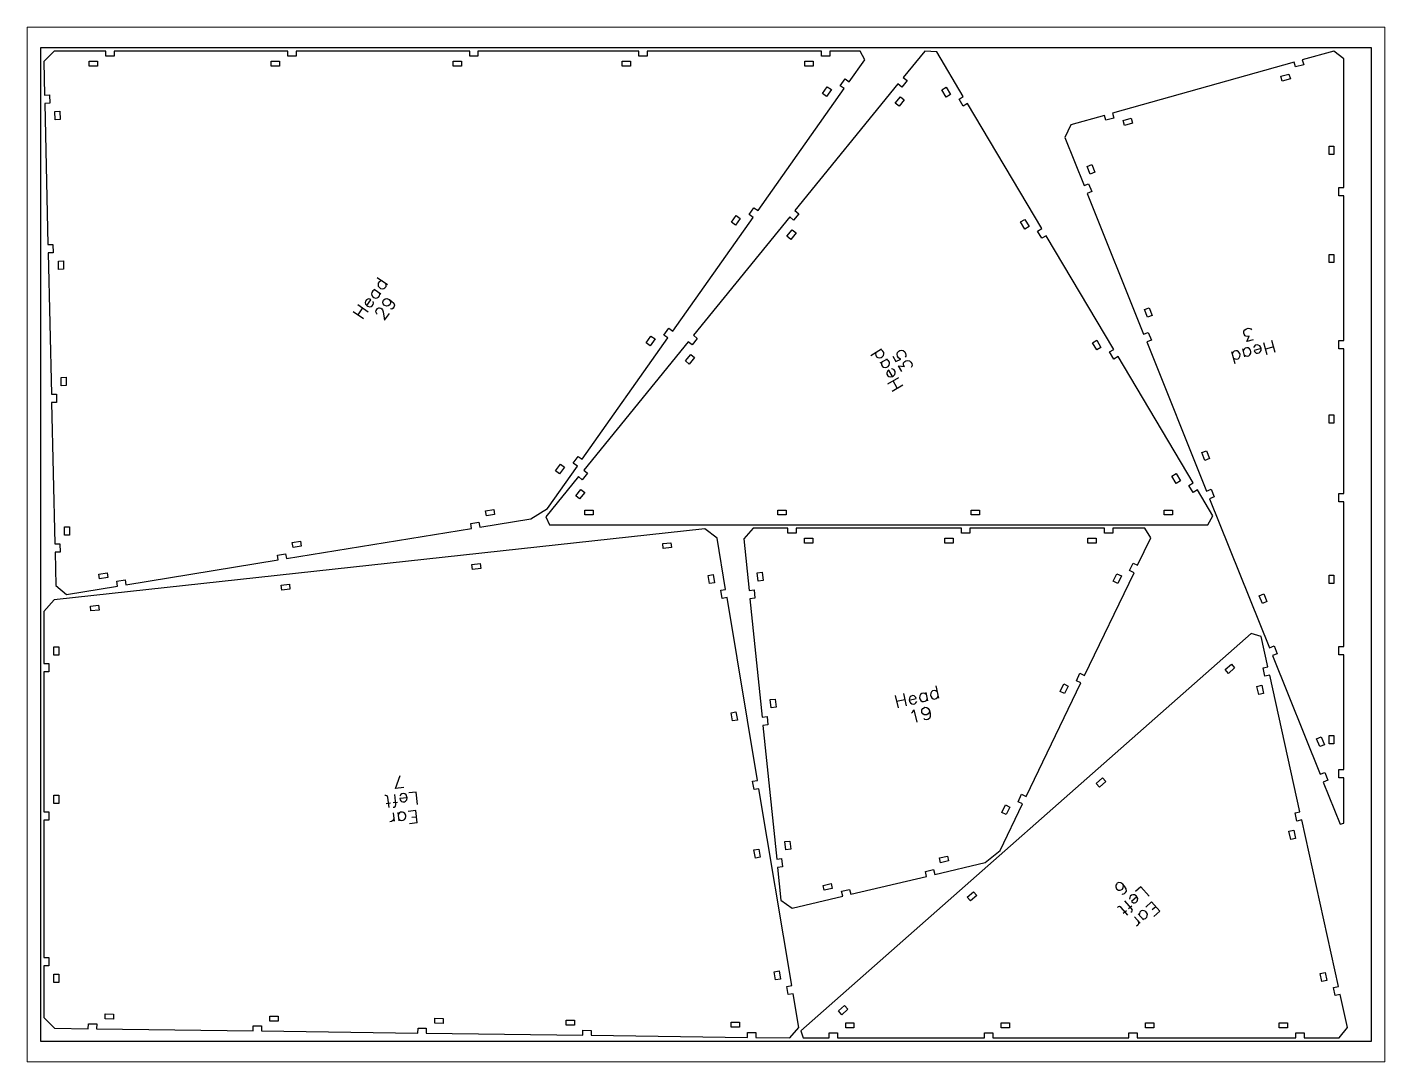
# Paper-space layout 'Layout' of a CAD drawing. Header units: millimetres, sheet in inches. Extents: x 0 to 10.5, y 0 to 8.
# The model-space entities are those that its viewports show. They can reach past a viewport. Long polylines and large blocks are cut down to what shows.
import ezdxf

# ---------------------------------------------------------------- set-up
doc = ezdxf.new("R2010")
doc.units = ezdxf.units.MM
doc.header["$MEASUREMENT"] = 0
for name, color, linetype, true_color in [('ear_left_cuts', 7, 'Continuous', 0xffffff), ('ear_left_marks', 7, 'Continuous', 0xffffff), ('head_cuts', 7, 'Continuous', 0xffffff), ('head_marks', 7, 'Continuous', 0xffffff), ('Sheet', 18, 'Continuous', 0x000000)]:
    doc.layers.add(name, color=color, linetype=linetype, true_color=true_color)

msp = doc.modelspace()

# ---------------------------------------------------------------- linework, layer by layer
at = {"layer": 'ear_left_cuts', "color": 7, "true_color": 0xffffff}
for points in [[(399.34, 307.84), (8.31, 265.2), (2, 258.16), (2, 227.01), (5, 227.01), (5, 222.01), (2, 222.01), (2, 137.84), (5, 137.84), (5, 132.84), (2, 132.84), (2, 50.4), (5, 50.4), (5, 45.4), (2, 45.4), (2, 14.25), (8.35, 7.82), (28.77, 7.55), (28.81, 10.55), (33.81, 10.48), (33.77, 7.48), (127.82, 6.25), (127.86, 9.25), (132.86, 9.18), (132.82, 6.18), (226.87, 4.94), (226.91, 7.94), (231.91, 7.88), (231.87, 4.88), (325.93, 3.64), (325.96, 6.64), (330.96, 6.57), (330.92, 3.57), (424.98, 2.34), (425.02, 5.34), (430.02, 5.27), (429.98, 2.27), (450.48, 2), (455.78, 8.18), (452.39, 28.5), (449.43, 28.01), (448.61, 32.94), (451.57, 33.44), (431.81, 151.78), (428.86, 151.29), (428.03, 156.22), (430.99, 156.71), (412.65, 266.6), (409.69, 266.11), (408.87, 271.04), (411.82, 271.54), (406.7, 302.26)], [(378.96, 299.58), (379.29, 296.6), (374.32, 296.05), (373.99, 299.04)], [(264.3, 287.08), (264.62, 284.09), (259.65, 283.55), (259.32, 286.53)], [(405.08, 275.48), (402.12, 274.99), (401.3, 279.92), (404.26, 280.41)], [(149.63, 274.57), (149.95, 271.59), (144.98, 271.05), (144.66, 274.03)], [(34.96, 262.07), (35.28, 259.09), (30.31, 258.55), (29.99, 261.53)], [(727.64, 245.12), (456.9, 6.2), (458.49, 2), (473.95, 2), (473.95, 5), (478.95, 5), (478.95, 2), (567.47, 2), (567.47, 5), (572.47, 5), (572.47, 2), (654.08, 2), (654.08, 5), (659.08, 5), (659.08, 2), (754.52, 2), (754.52, 5), (759.52, 5), (759.52, 2), (780.55, 2), (785.54, 8.2), (781.16, 28.06), (778.23, 27.41), (777.15, 32.3), (780.08, 32.94), (758.04, 132.98), (755.11, 132.34), (754.03, 137.22), (756.96, 137.87), (738.85, 220.06), (735.92, 219.42), (734.84, 224.3), (737.77, 224.95), (733.76, 243.12)], [(8, 237.01), (11, 237.01), (11, 232.01), (8, 232.01)], [(715.75, 226.62), (717.73, 224.37), (713.98, 221.07), (712, 223.32)], [(735.14, 209.01), (732.21, 208.36), (731.13, 213.24), (734.06, 213.89)], [(418.85, 193), (415.89, 192.51), (415.07, 197.44), (418.03, 197.94)], [(638.27, 158.26), (640.26, 156.01), (636.51, 152.7), (634.53, 154.95)], [(8, 147.84), (11, 147.84), (11, 142.84), (8, 142.84)], [(754.33, 121.93), (751.4, 121.28), (750.32, 126.16), (753.25, 126.81)], [(432.62, 110.53), (429.66, 110.03), (428.83, 114.97), (431.79, 115.46)], [(560.8, 89.89), (562.79, 87.64), (559.04, 84.33), (557.05, 86.58)], [(444.83, 37.38), (441.87, 36.89), (441.04, 41.82), (444, 42.31)], [(773.15, 36.53), (770.22, 35.89), (769.14, 40.77), (772.07, 41.42)], [(8, 40.4), (11, 40.4), (11, 35.4), (8, 35.4)], [(38.84, 13.42), (38.88, 16.42), (43.88, 16.35), (43.84, 13.35)], [(483.33, 21.52), (485.31, 19.27), (481.56, 15.96), (479.58, 18.21)], [(137.9, 12.11), (137.94, 15.11), (142.94, 15.05), (142.9, 12.05)], [(236.95, 10.81), (236.99, 13.81), (241.99, 13.74), (241.95, 10.74)], [(316.01, 9.77), (316.04, 12.77), (321.04, 12.7), (321, 9.7)], [(415.06, 8.47), (415.1, 11.47), (420.1, 11.4), (420.06, 8.4)], [(483.95, 8), (483.95, 11), (488.95, 11), (488.95, 8)], [(577.47, 8), (577.47, 11), (582.47, 11), (582.47, 8)], [(664.08, 8), (664.08, 11), (669.08, 11), (669.08, 8)], [(744.52, 8), (744.52, 11), (749.52, 11), (749.52, 8)]]:
    msp.add_lwpolyline(points, close=True, dxfattribs=at)
at = {"layer": 'ear_left_marks', "color": 7, "true_color": 0xffffff}
for points in [[(213.44, 151.89), (216.18, 159.74)], [(207.61, 147.74), (206.9, 147.66)], [(208.36, 147.46), (207.61, 147.74)], [(208.83, 146.43), (208.36, 147.46)], [(213.59, 142.28), (212.93, 148.32)], [(218.41, 152.44), (213.44, 151.89)], [(216.52, 148.35), (215.89, 147.56)], [(217.2, 148.78), (216.52, 148.35)], [(218.26, 148.9), (217.2, 148.78)], [(219.01, 148.62), (218.26, 148.9)], [(219.8, 147.99), (219.01, 148.62)], [(220.27, 146.96), (219.8, 147.99)], [(220.35, 146.25), (220.27, 146.96)], [(225.72, 149.71), (221.46, 149.25)], [(226.53, 142.26), (225.72, 149.71)], [(210.28, 143), (207.8, 142.73)], [(209.49, 140.4), (208.83, 146.43)], [(211.97, 140.67), (212.68, 140.75)], [(214.54, 143.46), (212.06, 143.19)], [(212.68, 140.75), (213.35, 141.18)], [(213.35, 141.18), (213.59, 142.28)], [(220.35, 146.25), (216.08, 145.79)], [(216.08, 145.79), (216.16, 145.08)], [(216.16, 145.08), (216.59, 144.41)], [(216.59, 144.41), (216.99, 144.09)], [(216.99, 144.09), (217.74, 143.81)], [(217.74, 143.81), (218.8, 143.93)], [(218.8, 143.93), (219.47, 144.36)], [(219.47, 144.36), (220.11, 145.15)], [(220.11, 145.15), (220.35, 146.25)], [(210.94, 132.01), (209.88, 131.89)], [(211.61, 132.44), (210.94, 132.01)], [(212.25, 133.23), (211.61, 132.44)], [(212.72, 132.2), (212.17, 137.17)], [(212.48, 134.33), (212.25, 133.23)], [(215.56, 132.51), (215.02, 137.48)], [(215.76, 137.2), (215.13, 136.41)], [(215.44, 133.57), (216.23, 132.94)], [(216.44, 137.63), (215.76, 137.2)], [(216.23, 132.94), (216.98, 132.66)], [(217.5, 137.75), (216.44, 137.63)], [(216.98, 132.66), (218.04, 132.78)], [(218.25, 137.47), (217.5, 137.75)], [(218.04, 132.78), (218.71, 133.21)], [(219.04, 136.84), (218.25, 137.47)], [(218.71, 133.21), (219.35, 134)], [(219.51, 135.81), (219.04, 136.84)], [(219.35, 134), (219.59, 135.1)], [(219.59, 135.1), (219.51, 135.81)], [(225.67, 138.64), (221.05, 138.14)], [(226.48, 131.19), (221.86, 130.68)], [(226.09, 134.74), (223.25, 134.43)], [(226.48, 131.19), (225.67, 138.64)], [(646.35, 93.71), (646.28, 92.7)], [(646.28, 92.7), (646.73, 91.66)], [(646.91, 94.68), (646.35, 93.71)], [(646.73, 91.66), (646.96, 91.39)], [(647.18, 94.92), (646.91, 94.68)], [(646.96, 91.39), (647.94, 90.83)], [(648.22, 95.36), (647.18, 94.92)], [(647.94, 90.83), (648.95, 90.76)], [(649.23, 95.3), (648.22, 95.36)], [(648.95, 90.76), (649.99, 91.2)], [(650.44, 94.46), (649.23, 95.3)], [(649.99, 91.2), (650.25, 91.44)], [(650.25, 91.44), (650.82, 92.42)], [(651.62, 93.13), (650.44, 94.46)], [(650.88, 93.42), (650.44, 94.46)], [(650.82, 92.42), (650.88, 93.42)], [(652.54, 91.55), (651.62, 93.13)], [(652.14, 89.3), (652.71, 90.27)], [(652.71, 90.27), (652.54, 91.55)], [(661.42, 92.82), (658.21, 89.98)], [(666.39, 87.19), (661.42, 92.82)], [(649.83, 88.68), (650.57, 88.38)], [(650.57, 88.38), (651.61, 88.82)], [(651.61, 88.82), (652.14, 89.3)], [(655.8, 79.76), (651.78, 84.31)], [(654.7, 86.41), (654.63, 85.4)], [(655, 87.15), (654.7, 86.41)], [(655.8, 87.85), (655, 87.15)], [(656.57, 88.06), (655.8, 87.85)], [(659.03, 86.89), (655.82, 84.06)], [(655.82, 84.06), (656.29, 83.52)], [(656.29, 83.52), (657.03, 83.22)], [(657.58, 88), (656.57, 88.06)], [(657.03, 83.22), (657.53, 83.19)], [(657.53, 83.19), (658.3, 83.4)], [(658.56, 87.43), (657.58, 88)], [(658.3, 83.4), (659.11, 84.11)], [(659.03, 86.89), (658.56, 87.43)], [(659.47, 85.85), (659.03, 86.89)], [(659.11, 84.11), (659.41, 84.85)], [(659.41, 84.85), (659.47, 85.85)], [(667.76, 83.74), (664.28, 80.67)], [(672.73, 78.12), (667.76, 83.74)], [(647.77, 80.77), (647.23, 80.29)], [(648.54, 80.97), (647.77, 80.77)], [(649.51, 80.4), (648.54, 80.97)], [(653.53, 75.85), (649.51, 80.4)], [(652.68, 78.43), (650.81, 76.78)], [(655.89, 81.27), (654.02, 79.62)], [(655.41, 77.5), (655.94, 77.98)], [(656.24, 78.72), (655.8, 79.76)], [(655.94, 77.98), (656.24, 78.72)], [(660.9, 71.01), (657.59, 74.76)], [(663.04, 72.9), (659.73, 76.65)], [(660.5, 76.86), (660.44, 75.85)], [(660.8, 77.6), (660.5, 76.86)], [(661.61, 78.31), (660.8, 77.6)], [(662.38, 78.51), (661.61, 78.31)], [(662.33, 73.71), (663.34, 73.64)], [(663.39, 78.45), (662.38, 78.51)], [(663.34, 73.64), (664.11, 73.85)], [(664.36, 77.88), (663.39, 78.45)], [(664.11, 73.85), (664.91, 74.56)], [(664.83, 77.35), (664.36, 77.88)], [(665.28, 76.31), (664.83, 77.35)], [(664.91, 74.56), (665.21, 75.3)], [(665.21, 75.3), (665.28, 76.31)], [(670.36, 80.8), (668.22, 78.91)], [(672.73, 78.12), (669.25, 75.05)], [(659.56, 69.83), (658.75, 69.12)], [(659.48, 72.62), (659.92, 71.58)], [(659.86, 70.57), (659.56, 69.83)], [(659.92, 71.58), (659.86, 70.57)]]:
    msp.add_lwpolyline(points, dxfattribs=at)
at = {"layer": 'head_cuts', "color": 7, "true_color": 0xffffff}
for points in [[(304.72, 320.22), (322.71, 345.65), (320.26, 347.38), (323.14, 351.47), (325.59, 349.73), (377.16, 422.64), (374.71, 424.38), (377.6, 428.46), (380.05, 426.73), (428.39, 495.07), (425.94, 496.81), (428.83, 500.89), (431.28, 499.16), (483.12, 572.46), (480.67, 574.19), (483.56, 578.27), (486.01, 576.54), (495.4, 589.82), (492.71, 595), (474.35, 595), (474.35, 592), (469.35, 592), (469.35, 595), (364.62, 595), (364.62, 592), (359.62, 592), (359.62, 595), (262.96, 595), (262.96, 592), (257.96, 592), (257.96, 595), (153.66, 595), (153.66, 592), (148.66, 592), (148.66, 595), (44.35, 595), (44.35, 592), (39.35, 592), (39.35, 595), (8.2, 595), (2, 588.65), (2.46, 568.57), (5.46, 568.64), (5.57, 563.64), (2.58, 563.57), (4.52, 478.68), (7.52, 478.75), (7.64, 473.75), (4.64, 473.68), (6.58, 388.78), (9.58, 388.85), (9.7, 383.85), (6.7, 383.79), (8.65, 298.89), (11.65, 298.96), (11.76, 293.96), (8.76, 293.89), (9.22, 273.78), (15.63, 268.45), (46.38, 273.47), (45.9, 276.43), (50.83, 277.24), (51.31, 274.28), (142.87, 289.22), (142.39, 292.18), (147.32, 292.99), (147.81, 290.03), (259.11, 308.19), (258.62, 311.15), (263.56, 311.96), (264.04, 309), (294.78, 314.01)], [(34.35, 589), (34.35, 586), (29.35, 586), (29.35, 589)], [(143.66, 589), (143.66, 586), (138.66, 586), (138.66, 589)], [(252.96, 589), (252.96, 586), (247.96, 586), (247.96, 589)], [(704.66, 315.68), (695.38, 331.26), (692.81, 329.73), (690.25, 334.03), (692.83, 335.56), (647.66, 411.43), (645.09, 409.9), (642.53, 414.2), (645.11, 415.73), (604.45, 484.02), (601.88, 482.49), (599.32, 486.79), (601.9, 488.32), (557.2, 563.41), (554.63, 561.87), (552.07, 566.17), (554.65, 567.7), (538.71, 594.47), (531.46, 595), (518.53, 579.12), (520.86, 577.22), (517.7, 573.35), (515.37, 575.24), (453.45, 499.17), (455.78, 497.27), (452.62, 493.39), (450.29, 495.29), (392.46, 424.24), (394.79, 422.35), (391.63, 418.47), (389.31, 420.37), (326.49, 343.19), (328.81, 341.29), (325.66, 337.42), (323.33, 339.31), (303.66, 315.15), (306.01, 310.23), (701.56, 310.23)], [(354.62, 589), (354.62, 586), (349.62, 586), (349.62, 589)], [(464.35, 589), (464.35, 586), (459.35, 586), (459.35, 589)], [(777.33, 595), (758.39, 589.68), (759.21, 586.8), (754.39, 585.45), (753.58, 588.33), (644.3, 557.66), (645.11, 554.77), (640.3, 553.42), (639.49, 556.31), (619.36, 550.66), (615.61, 543.05), (627.21, 514.14), (629.99, 515.26), (631.86, 510.62), (629.07, 509.5), (663.04, 424.82), (665.82, 425.94), (667.68, 421.3), (664.9, 420.18), (700.82, 330.62), (703.61, 331.74), (705.47, 327.1), (702.68, 325.98), (738.61, 236.42), (741.39, 237.54), (743.25, 232.9), (740.47, 231.78), (769.08, 160.43), (771.87, 161.55), (773.73, 156.91), (770.95, 155.79), (781.08, 130.53), (783.44, 130.98), (783.44, 158.21), (780.44, 158.21), (780.44, 163.21), (783.44, 163.21), (783.44, 232.16), (780.44, 232.16), (780.44, 237.16), (783.44, 237.16), (783.44, 324.13), (780.44, 324.13), (780.44, 329.13), (783.44, 329.13), (783.44, 416.1), (780.44, 416.1), (780.44, 421.1), (783.44, 421.1), (783.44, 508.08), (780.44, 508.08), (780.44, 513.08), (783.44, 513.08), (783.44, 590.37)], [(750.39, 581.21), (751.2, 578.32), (746.38, 576.97), (745.57, 579.85)], [(472.45, 567.76), (470, 569.49), (472.88, 573.57), (475.33, 571.84)], [(546.93, 568.93), (544.36, 567.39), (541.8, 571.69), (544.38, 573.23)], [(516.87, 567.57), (519.2, 565.68), (516.04, 561.8), (513.71, 563.7)], [(8.69, 558.71), (11.69, 558.78), (11.8, 553.78), (8.8, 553.71)], [(655.55, 554.59), (656.36, 551.7), (651.55, 550.35), (650.73, 553.24)], [(777.44, 532.87), (774.44, 532.87), (774.44, 537.87), (777.44, 537.87)], [(629.06, 525.66), (631.84, 526.78), (633.7, 522.13), (630.92, 521.02)], [(417.72, 490.38), (415.27, 492.11), (418.15, 496.19), (420.6, 494.46)], [(594.18, 489.55), (591.61, 488.01), (589.05, 492.31), (591.63, 493.85)], [(451.79, 487.62), (454.12, 485.73), (450.96, 481.85), (448.63, 483.74)], [(10.75, 468.82), (13.75, 468.89), (13.86, 463.89), (10.86, 463.82)], [(777.44, 467.85), (774.44, 467.85), (774.44, 472.85), (777.44, 472.85)], [(663.54, 439.68), (666.33, 440.79), (668.19, 436.15), (665.4, 435.04)], [(366.49, 417.95), (364.04, 419.68), (366.93, 423.76), (369.38, 422.03)], [(637.39, 416.96), (634.81, 415.42), (632.26, 419.72), (634.83, 421.26)], [(390.8, 412.7), (393.13, 410.81), (389.97, 406.93), (387.65, 408.82)], [(12.35, 398.92), (15.35, 398.99), (15.47, 393.99), (12.47, 393.92)], [(777.44, 371.48), (774.44, 371.48), (774.44, 376.48), (777.44, 376.48)], [(698.03, 353.69), (700.82, 354.81), (702.68, 350.17), (699.89, 349.05)], [(312.03, 340.95), (309.58, 342.69), (312.47, 346.77), (314.92, 345.04)], [(685.11, 336.79), (682.54, 335.25), (679.98, 339.55), (682.56, 341.08)], [(324.83, 331.64), (327.15, 329.75), (324, 325.87), (321.67, 327.77)], [(268.01, 315.72), (267.53, 318.68), (272.46, 319.49), (272.94, 316.53)], [(327.16, 316.23), (327.16, 319.23), (332.16, 319.23), (332.16, 316.23)], [(443.24, 316.23), (443.24, 319.23), (448.24, 319.23), (448.24, 316.23)], [(559.32, 316.23), (559.32, 319.23), (564.32, 319.23), (564.32, 316.23)], [(675.41, 316.23), (675.41, 319.23), (680.41, 319.23), (680.41, 316.23)], [(14.42, 309.02), (17.41, 309.09), (17.53, 304.09), (14.53, 304.03)], [(451.84, 80.02), (482.16, 87.18), (481.47, 90.1), (486.33, 91.25), (487.02, 88.33), (532.59, 99.1), (531.9, 102.02), (536.76, 103.17), (537.45, 100.25), (567.77, 107.41), (576.71, 114.59), (590.25, 142.65), (587.54, 143.95), (589.72, 148.45), (592.42, 147.15), (625.31, 215.31), (622.61, 216.61), (624.78, 221.11), (627.49, 219.81), (657.26, 281.49), (654.56, 282.8), (656.73, 287.3), (659.43, 286), (667.4, 302.51), (663.81, 308.23), (644.48, 308.23), (644.48, 305.23), (639.48, 305.23), (639.48, 308.23), (558.59, 308.23), (558.59, 305.23), (553.59, 305.23), (553.59, 308.23), (454.12, 308.23), (454.12, 305.23), (449.12, 305.23), (449.12, 308.23), (428.38, 308.23), (422.68, 301.91), (425.87, 270.92), (428.85, 271.23), (429.36, 266.26), (426.38, 265.95), (433.7, 194.79), (436.68, 195.1), (437.2, 190.13), (434.21, 189.82), (442.48, 109.47), (445.46, 109.78), (445.98, 104.8), (442.99, 104.5), (445.01, 84.87)], [(464.12, 302.23), (464.12, 299.23), (459.12, 299.23), (459.12, 302.23)], [(548.59, 302.23), (548.59, 299.23), (543.59, 299.23), (543.59, 302.23)], [(634.48, 302.23), (634.48, 299.23), (629.48, 299.23), (629.48, 302.23)], [(151.78, 296.75), (151.29, 299.71), (156.23, 300.52), (156.71, 297.56)], [(35.54, 277.78), (35.06, 280.74), (39.99, 281.55), (40.48, 278.59)], [(430.81, 281.49), (433.79, 281.79), (434.31, 276.82), (431.32, 276.51)], [(647.51, 275.1), (644.81, 276.4), (646.98, 280.9), (649.68, 279.6)], [(777.44, 275.11), (774.44, 275.11), (774.44, 280.11), (777.44, 280.11)], [(732.52, 267.71), (735.3, 268.83), (737.16, 264.19), (734.38, 263.07)], [(615.56, 208.91), (612.86, 210.21), (615.03, 214.71), (617.74, 213.41)], [(438.64, 205.36), (441.63, 205.66), (442.14, 200.69), (439.16, 200.38)], [(767.01, 181.73), (769.79, 182.85), (771.65, 178.21), (768.87, 177.09)], [(777.44, 178.75), (774.44, 178.75), (774.44, 183.75), (777.44, 183.75)], [(580.5, 136.25), (577.79, 137.55), (579.97, 142.06), (582.67, 140.75)], [(447.42, 120.03), (450.41, 120.34), (450.92, 115.36), (447.94, 115.06)], [(540.94, 107.24), (540.25, 110.16), (545.11, 111.31), (545.8, 108.39)], [(471.04, 90.72), (470.35, 93.64), (475.22, 94.79), (475.91, 91.87)]]:
    msp.add_lwpolyline(points, close=True, dxfattribs=at)
at = {"layer": 'head_marks', "color": 7, "true_color": 0xffffff}
for points in [[(202.39, 459.01), (208.52, 454.67)], [(199.07, 449.98), (198.95, 449.19)], [(198.95, 449.19), (199.12, 448.2)], [(199.69, 450.86), (199.07, 449.98)], [(200.39, 451.23), (199.69, 450.86)], [(201.39, 451.41), (200.39, 451.23)], [(200.51, 452.02), (204.59, 449.14)], [(202.99, 455.52), (202.87, 454.73)], [(202.87, 454.73), (203.04, 453.74)], [(203.61, 456.4), (202.99, 455.52)], [(203.04, 453.74), (203.71, 452.83)], [(204.31, 456.77), (203.61, 456.4)], [(203.71, 452.83), (204.29, 452.41)], [(203.89, 448.76), (203.72, 449.75)], [(204.29, 452.41), (205.37, 452.09)], [(205.31, 456.94), (204.31, 456.77)], [(205.37, 452.09), (206.37, 452.26)], [(206.37, 452.26), (207.07, 452.63)], [(207.07, 452.63), (207.69, 453.51)], [(207.81, 454.3), (207.64, 455.29)], [(207.69, 453.51), (207.81, 454.3)], [(190.84, 442.68), (196.96, 438.35)], [(195.36, 444.74), (195.23, 443.95)], [(195.23, 443.95), (195.4, 442.95)], [(195.97, 445.61), (195.36, 444.74)], [(195.4, 442.95), (196.07, 442.04)], [(196.68, 445.99), (195.97, 445.61)], [(196.07, 442.04), (198.55, 445.54)], [(196.07, 442.04), (196.66, 441.63)], [(196.66, 441.63), (197.74, 441.3)], [(197.18, 446.07), (196.68, 445.99)], [(197.97, 445.95), (197.18, 446.07)], [(197.74, 441.3), (198.73, 441.47)], [(198.55, 445.54), (197.97, 445.95)], [(198.73, 441.47), (199.44, 441.85)], [(199.12, 448.2), (199.79, 447.29)], [(199.44, 441.85), (200.06, 442.72)], [(199.79, 447.29), (200.37, 446.88)], [(200.18, 443.51), (200.01, 444.51)], [(200.06, 442.72), (200.18, 443.51)], [(200.37, 446.88), (201.45, 446.55)], [(201.45, 446.55), (202.45, 446.72)], [(202.45, 446.72), (203.15, 447.09)], [(203.15, 447.09), (203.77, 447.97)], [(203.31, 440.64), (203.8, 440.72)], [(203.77, 447.97), (203.89, 448.76)], [(203.8, 440.72), (204.59, 440.6)], [(205.78, 444.14), (206.11, 445.22)], [(205.95, 443.14), (205.78, 444.14)], [(206.62, 442.23), (205.95, 443.14)], [(206.11, 445.22), (206.32, 445.51)], [(206.32, 445.51), (207.23, 446.18)], [(206.91, 442.03), (206.62, 442.23)], [(207.99, 441.7), (206.91, 442.03)], [(207.23, 446.18), (208.22, 446.35)], [(208.99, 441.87), (207.99, 441.7)], [(208.22, 446.35), (209.6, 445.81)], [(209.9, 442.54), (208.99, 441.87)], [(209.6, 445.81), (210.26, 444.9)], [(209.6, 445.81), (211.05, 444.78)], [(210.11, 442.83), (209.9, 442.54)], [(210.43, 443.91), (210.11, 442.83)], [(210.26, 444.9), (210.43, 443.91)], [(211.05, 444.78), (212.3, 443.46)], [(212.44, 441.18), (212.03, 440.59)], [(212.3, 443.46), (212.77, 442.26)], [(212.77, 442.26), (212.44, 441.18)], [(187.95, 438.6), (194.07, 434.27)], [(190.86, 436.54), (193.75, 440.62)], [(201.66, 438.31), (201.78, 439.1)], [(201.74, 437.81), (201.66, 438.31)], [(202.12, 437.11), (201.74, 437.81)], [(201.78, 439.1), (202.6, 440.26)], [(202.41, 436.9), (202.12, 437.11)], [(202.6, 440.26), (203.31, 440.64)], [(204.59, 440.6), (205.18, 440.19)], [(205.18, 440.19), (205.55, 439.49)], [(205.55, 439.49), (206.02, 438.28)], [(206.02, 438.28), (206.87, 433.31)], [(206.87, 433.31), (209.76, 437.39)], [(211.11, 439.93), (210.33, 440.05)], [(212.03, 440.59), (211.11, 439.93)], [(723.28, 425.49), (723.34, 426.62)], [(723.48, 424.8), (723.28, 425.49)], [(723.34, 426.62), (723.83, 427.5)], [(724.11, 423.87), (723.48, 424.8)], [(723.83, 427.5), (724.77, 428.13)], [(724.77, 428.13), (725.8, 428.42)], [(725.8, 428.42), (726.93, 428.37)], [(726.93, 428.37), (727.37, 428.12)], [(727.37, 428.12), (727.9, 427.53)], [(723.96, 416.48), (723.37, 415.95)], [(724.99, 416.77), (723.96, 416.48)], [(724.55, 423.62), (724.11, 423.87)], [(725.33, 423.47), (724.55, 423.62)], [(725.77, 416.62), (724.99, 416.77)], [(725.08, 420.43), (726.37, 423.76)], [(728.86, 421.49), (725.08, 420.43)], [(726.37, 423.76), (725.33, 423.47)], [(726.65, 416.13), (725.77, 416.62)], [(729.56, 417.68), (729.06, 416.8)], [(733.67, 416.24), (729.54, 415.08)], [(730.15, 418.22), (729.56, 417.68)], [(731.18, 418.51), (730.15, 418.22)], [(731.96, 418.36), (731.18, 418.51)], [(732.84, 417.86), (731.96, 418.36)], [(733.48, 416.93), (732.84, 417.86)], [(733.67, 416.24), (733.48, 416.93)], [(733.62, 415.11), (733.67, 416.24)], [(737.33, 412.45), (735.31, 419.67)], [(741.18, 417.24), (736.37, 415.88)], [(742.15, 413.8), (740.12, 421.02)], [(499.13, 412.14), (505.57, 415.98)], [(502.2, 413.97), (501.95, 412.99)], [(501.95, 412.99), (502.01, 412.2)], [(502.01, 412.2), (502.55, 411.28)], [(502.55, 411.28), (503.23, 410.84)], [(503.23, 410.84), (504.2, 410.6)], [(504.2, 410.6), (505.31, 410.84)], [(505.63, 415.18), (504.65, 415.43)], [(504.75, 407.59), (509.04, 410.15)], [(505.31, 410.84), (505.92, 411.2)], [(505.67, 408.14), (505.42, 407.16)], [(506.3, 414.75), (505.63, 415.18)], [(505.92, 411.2), (506.66, 412.06)], [(506.85, 413.83), (506.3, 414.75)], [(506.66, 412.06), (506.91, 413.04)], [(506.91, 413.04), (506.85, 413.83)], [(509.1, 409.35), (508.12, 409.6)], [(509.77, 408.92), (509.1, 409.35)], [(510.32, 408), (509.77, 408.92)], [(510.38, 407.21), (510.32, 408)], [(512.23, 411.63), (514.06, 408.56)], [(514.06, 408.56), (517, 409.9)], [(514.87, 412.79), (515.12, 413.77)], [(515.11, 411.68), (514.87, 412.79)], [(515.66, 410.76), (515.11, 411.68)], [(515.12, 413.77), (515.86, 414.62)], [(516.51, 410.03), (515.66, 410.76)], [(515.86, 414.62), (516.47, 414.99)], [(516.47, 414.99), (517.57, 415.23)], [(517, 409.9), (516.51, 410.03)], [(517.57, 415.23), (518.55, 414.98)], [(518.55, 414.98), (519.41, 414.24)], [(518.77, 407.63), (519.51, 408.48)], [(519.41, 414.24), (519.96, 413.32)], [(519.51, 408.48), (520.12, 408.85)], [(520.07, 411.73), (519.64, 411.06)], [(519.96, 413.32), (520.2, 412.22)], [(520.2, 412.22), (520.07, 411.73)], [(520.12, 408.85), (521.23, 409.09)], [(521.23, 409.09), (522.21, 408.84)], [(522.21, 408.84), (523.06, 408.1)], [(523.06, 408.1), (523.61, 407.18)], [(718.08, 407.04), (716.05, 414.26)], [(716.83, 414.11), (716.34, 413.23)], [(717.42, 414.65), (716.83, 414.11)], [(717.11, 410.48), (717.99, 409.99)], [(718.46, 414.94), (717.42, 414.65)], [(717.99, 409.99), (718.78, 409.83)], [(719.24, 414.79), (718.46, 414.94)], [(718.78, 409.83), (719.81, 410.12)], [(720.12, 414.29), (719.24, 414.79)], [(719.81, 410.12), (720.4, 410.66)], [(720.75, 413.36), (720.12, 414.29)], [(720.4, 410.66), (720.89, 411.54)], [(720.95, 412.67), (720.75, 413.36)], [(720.89, 411.54), (720.95, 412.67)], [(723.93, 411.28), (722.58, 416.1)], [(723.37, 415.95), (722.87, 415.06)], [(723.64, 412.31), (724.52, 411.82)], [(724.52, 411.82), (725.31, 411.67)], [(725.31, 411.67), (726.34, 411.96)], [(726.34, 411.96), (726.93, 412.49)], [(727.29, 415.19), (726.65, 416.13)], [(726.93, 412.49), (727.43, 413.38)], [(727.48, 414.5), (727.29, 415.19)], [(727.43, 413.38), (727.48, 414.5)], [(729.54, 415.08), (729.74, 414.39)], [(729.74, 414.39), (730.27, 413.8)], [(730.27, 413.8), (730.71, 413.56)], [(730.71, 413.56), (731.5, 413.41)], [(731.5, 413.41), (732.53, 413.69)], [(732.53, 413.69), (733.12, 414.23)], [(733.12, 414.23), (733.62, 415.11)], [(505.42, 407.16), (505.48, 406.37)], [(505.48, 406.37), (506.02, 405.44)], [(506.02, 405.44), (506.7, 405.01)], [(506.7, 405.01), (507.68, 404.77)], [(507.68, 404.77), (508.78, 405.01)], [(508.83, 402.13), (508.71, 401.64)], [(508.71, 401.64), (508.76, 400.84)], [(508.76, 400.84), (509.31, 399.92)], [(508.78, 405.01), (509.39, 405.37)], [(509.26, 402.8), (508.83, 402.13)], [(509.88, 403.16), (509.26, 402.8)], [(509.31, 399.92), (509.98, 399.49)], [(509.39, 405.37), (510.13, 406.23)], [(512.07, 399.48), (509.88, 403.16)], [(510.13, 406.23), (510.38, 407.21)], [(512.39, 403.83), (511.41, 404.08)], [(512.07, 399.48), (512.68, 399.85)], [(513.06, 403.4), (512.39, 403.83)], [(512.68, 399.85), (513.42, 400.7)], [(513.61, 402.48), (513.06, 403.4)], [(513.42, 400.7), (513.67, 401.68)], [(513.67, 401.68), (513.61, 402.48)], [(517.71, 402.43), (515.7, 405.8)], [(515.7, 405.8), (519.25, 405.42)], [(518.65, 407.14), (518.77, 407.63)], [(518.71, 406.34), (518.65, 407.14)], [(519.25, 405.42), (518.71, 406.34)], [(523.73, 405.59), (523.3, 404.92)], [(523.61, 407.18), (523.85, 406.08)], [(523.85, 406.08), (523.73, 405.59)], [(509.36, 394.96), (515.8, 398.8)], [(509.98, 399.49), (510.96, 399.24)], [(510.96, 399.24), (512.07, 399.48)], [(511.91, 390.66), (518.36, 394.5)], [(514.98, 392.49), (512.43, 396.79)], [(538.08, 213.5), (539.81, 206.2)], [(513.75, 207.75), (515.48, 200.45)], [(514.57, 204.28), (519.44, 205.43)], [(518.62, 208.9), (520.34, 201.6)], [(522.22, 206.08), (522.12, 204.96)], [(522.12, 204.96), (526.29, 205.94)], [(522.12, 204.96), (522.28, 204.26)], [(522.75, 206.94), (522.22, 206.08)], [(522.28, 204.26), (522.88, 203.3)], [(523.37, 207.45), (522.75, 206.94)], [(524.41, 207.7), (523.37, 207.45)], [(525.19, 207.52), (524.41, 207.7)], [(525.61, 207.25), (525.19, 207.52)], [(526.13, 206.64), (525.61, 207.25)], [(526.29, 205.94), (526.13, 206.64)], [(526.17, 203.35), (526.7, 204.21)], [(528.48, 207.56), (528.38, 206.44)], [(528.38, 206.44), (528.54, 205.74)], [(529.01, 208.42), (528.48, 207.56)], [(528.54, 205.74), (529.13, 204.78)], [(529.62, 208.93), (529.01, 208.42)], [(529.13, 204.78), (529.99, 204.25)], [(530.66, 209.18), (529.62, 208.93)], [(529.99, 204.25), (530.77, 204.07)], [(531.44, 209), (530.66, 209.18)], [(530.77, 204.07), (531.81, 204.31)], [(532.3, 208.46), (531.44, 209)], [(531.81, 204.31), (532.43, 204.82)], [(532.05, 209.51), (533.2, 204.64)], [(532.43, 204.82), (532.96, 205.68)], [(535.08, 209.12), (534.98, 208)], [(534.98, 208), (535.14, 207.3)], [(535.61, 209.98), (535.08, 209.12)], [(535.14, 207.3), (535.74, 206.34)], [(536.23, 210.49), (535.61, 209.98)], [(535.74, 206.34), (536.6, 205.81)], [(537.27, 210.74), (536.23, 210.49)], [(536.6, 205.81), (537.37, 205.63)], [(538.05, 210.56), (537.27, 210.74)], [(537.37, 205.63), (538.42, 205.87)], [(538.9, 210.02), (538.05, 210.56)], [(538.42, 205.87), (539.03, 206.38)], [(539.03, 206.38), (539.56, 207.24)], [(522.88, 203.3), (523.74, 202.77)], [(523.56, 197.3), (524.18, 197.81)], [(523.74, 202.77), (524.51, 202.59)], [(524.18, 197.81), (524.97, 199.1)], [(524.51, 202.59), (525.56, 202.83)], [(524.97, 199.1), (526.7, 191.8)], [(525.56, 202.83), (526.17, 203.35)], [(529.64, 198), (529.74, 199.12)], [(529.72, 197.65), (529.64, 198)], [(530.31, 196.69), (529.72, 197.65)], [(529.74, 199.12), (530.27, 199.98)], [(530.27, 199.98), (531.23, 200.58)], [(531.17, 196.16), (530.31, 196.69)], [(532.3, 196.06), (531.17, 196.16)], [(531.23, 200.58), (531.58, 200.66)], [(531.58, 200.66), (532.7, 200.56)], [(532.64, 196.14), (532.3, 196.06)], [(533.6, 196.74), (532.64, 196.14)], [(532.7, 200.56), (533.56, 200.03)], [(533.56, 200.03), (534.24, 198.72)], [(534.13, 197.59), (533.6, 196.74)], [(534.24, 198.72), (534.13, 197.59)], [(534.24, 198.72), (534.65, 196.98)], [(534.65, 196.98), (534.71, 195.16)], [(531.48, 193.3), (530.97, 193.91)], [(532.6, 193.2), (531.48, 193.3)], [(533.3, 193.36), (532.6, 193.2)], [(534.26, 193.95), (533.3, 193.36)], [(534.71, 195.16), (534.26, 193.95)]]:
    msp.add_lwpolyline(points, dxfattribs=at)
at = {"layer": 'Sheet', "color": 18, "true_color": 0x000000}
msp.add_lwpolyline([(0, 0), (800, 0), (800, 597), (0, 597)], close=True, dxfattribs=at)

psp = doc.layouts.new('Layout')

# ---------------------------------------------------------------- viewports
at = {"layer": '0'}
psp.add_viewport(center=(5.25, 4), size=(10.5, 8), view_center_point=(400, 298.5), view_height=621.71429, dxfattribs=at)

doc.saveas('drawing.dxf')
